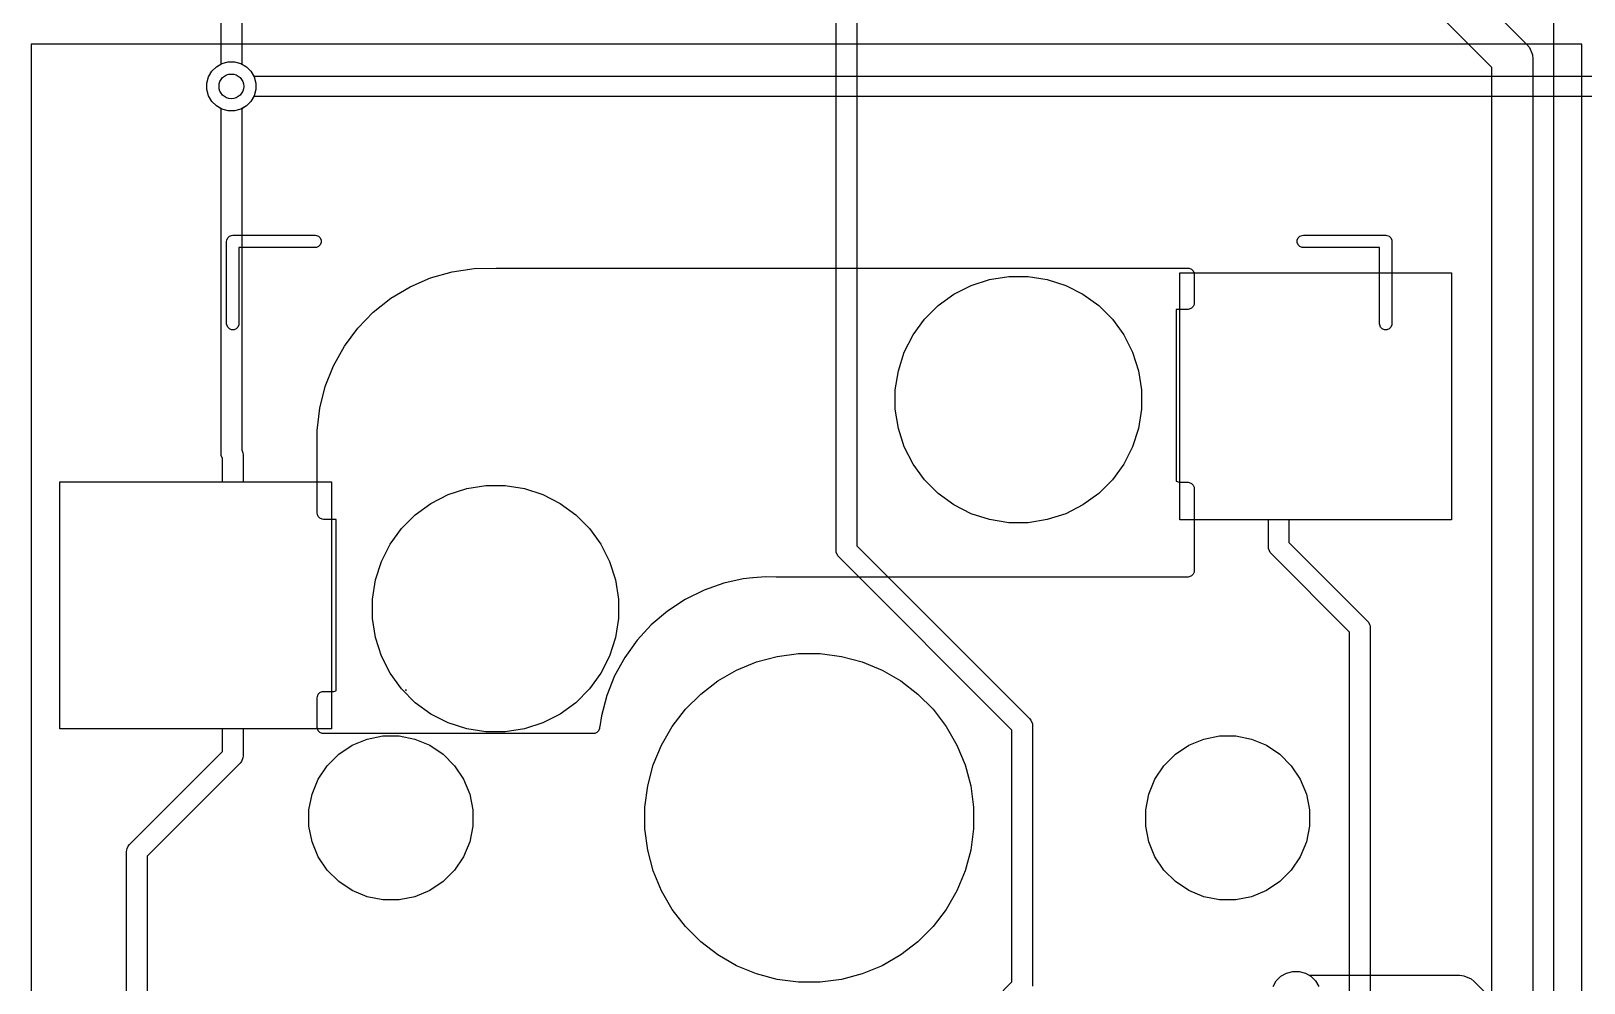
# Model space of a CAD drawing. Header units: millimetres. Extents: x 14 to 286, y -133 to -45.
# Drawn here: x 23.82 to 42.68, y -78.16 to -66.61 of the extents above; entities that cross this region are included whole.
import ezdxf

# ---------------------------------------------------------------- set-up
doc = ezdxf.new("R2010")
doc.units = ezdxf.units.MM
for name, color, linetype, true_color in [('B.Cu', 153, 'CONTINUOUS', 0x4d7fc4), ('B.Mask', 4, 'CONTINUOUS', 0x02ffee), ('B.Paste', 132, 'CONTINUOUS', 0x00c2c2), ('B.Silkscreen', 31, 'CONTINUOUS', 0xe8b2a7), ('F.Cu', 13, 'CONTINUOUS', 0xc83434), ('F.Mask', 201, 'CONTINUOUS', 0xd864ff), ('F.Silkscreen', 41, 'CONTINUOUS', 0xf2eda1), ('User.Drawings', 9, 'CONTINUOUS', 0xc2c2c2)]:
    doc.layers.add(name, color=color, linetype=linetype, true_color=true_color)

msp = doc.modelspace()

# ---------------------------------------------------------------- linework, layer by layer
at = {"layer": 'B.Cu', "linetype": 'CONTINUOUS'}
for p, q in [((26.1275, -67.005222), (26.1275, -56.085)), ((26.3775, -56.085), (26.3775, -67.005222)), ((42.3098, -85.262046), (42.3098, -64.342)), ((33.596, -72.9058), (33.596, -65.6987)), ((33.846, -65.750476), (33.846, -72.854023)), ((41.341124, -66.12297), (41.984877, -66.766724)), ((41.5581, -67.047053), (40.98757, -66.476524)), ((41.984877, -66.766724), (42.015968, -66.804608)), ((42.015968, -66.804608), (42.053297, -66.894728)), ((42.053297, -66.894728), (42.053297, -66.894737)), ((42.053297, -66.894737), (42.0581, -66.9435)), ((25.975336, -67.161695), (26.014494, -67.093872)), ((26.014494, -67.093872), (26.069872, -67.038494)), ((26.069872, -67.038494), (26.1275, -67.005222)), ((26.3775, -67.005222), (26.435128, -67.038494)), ((26.435128, -67.038494), (26.490506, -67.093872)), ((26.490506, -67.093872), (26.529664, -67.161695)), ((41.5581, -78.797046), (41.5581, -67.047053)), ((42.0581, -66.9435), (42.0581, -78.797046)), ((25.955067, -67.237342), (25.975336, -67.161695)), ((25.955067, -67.315658), (25.955067, -67.237342)), ((25.975336, -67.391305), (25.955067, -67.315658)), ((26.529664, -67.161695), (26.549933, -67.237342)), ((26.549933, -67.315658), (26.529664, -67.391305)), ((26.549933, -67.237342), (26.549933, -67.315658)), ((26.014494, -67.459128), (25.975336, -67.391305)), ((26.069872, -67.514506), (26.014494, -67.459128)), ((26.490506, -67.459128), (26.435128, -67.514506)), ((26.529664, -67.391305), (26.490506, -67.459128)), ((26.1275, -67.547777), (26.069872, -67.514506)), ((26.1275, -71.7345), (26.1275, -67.547777)), ((26.435128, -67.514506), (26.3775, -67.547777)), ((26.3775, -67.547777), (26.3775, -71.691163)), ((37.77, -72.5387), (37.77, -69.5387)), ((37.77, -69.5387), (41.07, -69.5387)), ((41.07, -69.5387), (41.07, -72.5387)), ((26.129902, -71.758886), (26.1275, -71.7345)), ((26.145, -71.795336), (26.129902, -71.758886)), ((26.145, -72.0787), (26.145, -71.795336)), ((26.3775, -71.691163), (26.392587, -71.727588)), ((26.392587, -71.727588), (26.392598, -71.727614)), ((26.392598, -71.727614), (26.395, -71.752)), ((26.395, -71.752), (26.395, -72.0787)), ((24.17, -75.0787), (24.17, -72.0787)), ((24.17, -72.0787), (26.145, -72.0787)), ((26.395, -72.0787), (27.47, -72.0787)), ((27.47, -72.0787), (27.47, -75.0787)), ((38.845, -72.5387), (37.77, -72.5387)), ((38.845, -72.8654), (38.845, -72.5387)), ((41.07, -72.5387), (39.095, -72.5387)), ((39.095, -72.5387), (39.095, -72.813624)), ((33.598402, -72.930186), (33.596, -72.9058)), ((33.617066, -72.975246), (33.598402, -72.930186)), ((33.617071, -72.975251), (33.617066, -72.975246)), ((33.632612, -72.994188), (33.617071, -72.975251)), ((33.846, -72.854023), (35.944789, -74.952812)), ((38.847402, -72.889786), (38.845, -72.8654)), ((38.847402, -72.889787), (38.847402, -72.889786)), ((38.849233, -72.894206), (38.847402, -72.889787)), ((38.866066, -72.934846), (38.849233, -72.894206)), ((38.866071, -72.934851), (38.866066, -72.934846)), ((38.881612, -72.953788), (38.866071, -72.934851)), ((39.8316, -73.903776), (38.881612, -72.953788)), ((39.095, -72.813624), (40.044988, -73.763612)), ((35.7314, -75.092976), (33.632612, -72.994188)), ((39.8316, -79.213723), (39.8316, -73.903776)), ((40.044988, -73.763612), (40.060528, -73.782548)), ((40.060528, -73.782548), (40.060534, -73.782554)), ((40.060534, -73.782554), (40.072069, -73.810402)), ((40.072069, -73.810402), (40.075695, -73.819158)), ((40.075695, -73.819158), (40.079198, -73.827614)), ((40.079198, -73.827614), (40.0816, -73.852)), ((40.0816, -73.852), (40.0816, -79.2655)), ((35.944789, -74.952812), (35.960334, -74.971754)), ((35.960334, -74.971754), (35.978998, -75.016814)), ((35.978998, -75.016814), (35.9814, -75.0412)), ((35.9814, -75.0412), (35.9814, -78.2019)), ((26.145, -75.0787), (24.17, -75.0787)), ((26.145, -75.353623), (26.145, -75.0787)), ((27.47, -75.0787), (26.395, -75.0787)), ((26.395, -75.0787), (26.395, -75.4054)), ((35.7314, -78.150123), (35.7314, -75.092976)), ((25.015912, -76.482712), (26.145, -75.353623)), ((26.395, -75.4054), (26.392598, -75.429786)), ((26.358389, -75.493788), (25.2293, -76.622876)), ((26.373934, -75.474846), (26.358389, -75.493788)), ((26.392598, -75.429787), (26.373934, -75.474846)), ((26.392598, -75.429786), (26.392598, -75.429787)), ((24.9793, -76.5711), (24.981702, -76.546714)), ((24.981702, -76.546714), (24.982343, -76.545167)), ((24.982343, -76.545167), (24.988473, -76.530366)), ((24.988473, -76.530366), (25.000366, -76.501654)), ((25.000366, -76.501654), (25.000371, -76.501648)), ((25.000371, -76.501648), (25.015912, -76.482712)), ((24.9793, -85.303122), (24.9793, -76.5711)), ((25.2293, -76.622876), (25.2293, -85.303122)), ((38.996772, -78.081494), (39.064595, -78.042336)), ((39.064595, -78.042336), (39.140242, -78.022067)), ((39.140242, -78.022067), (39.218558, -78.022067)), ((39.218558, -78.022067), (39.294205, -78.042336)), ((39.294205, -78.042336), (39.362028, -78.081494)), ((35.536034, -78.345489), (35.7314, -78.150123)), ((38.902236, -78.204695), (38.941394, -78.136872)), ((38.941394, -78.136872), (38.996772, -78.081494)), ((39.362028, -78.081494), (39.417406, -78.136872)), ((39.417406, -78.136872), (39.456564, -78.204695))]:
    msp.add_line(p, q, dxfattribs=at)
at = {"layer": 'B.Cu'}
msp.add_circle((26.2525, -67.2765), 0.15, dxfattribs=at)
at = {"layer": 'B.Mask', "linetype": 'CONTINUOUS'}
for p, q in [((37.77, -72.5387), (37.77, -69.5387)), ((37.77, -69.5387), (41.07, -69.5387)), ((41.07, -69.5387), (41.07, -72.5387)), ((35.026252, -69.79974), (35.235975, -69.692881)), ((35.235975, -69.692881), (35.459832, -69.620145)), ((35.459832, -69.620145), (35.692311, -69.583324)), ((35.692311, -69.583324), (35.927689, -69.583324)), ((35.927689, -69.583324), (36.160168, -69.620145)), ((36.160168, -69.620145), (36.384025, -69.692881)), ((36.384025, -69.692881), (36.593748, -69.79974)), ((34.669391, -70.104528), (34.835828, -69.938091)), ((34.835828, -69.938091), (35.026252, -69.79974)), ((36.593748, -69.79974), (36.784172, -69.938091)), ((36.784172, -69.938091), (36.950609, -70.104528)), ((34.53104, -70.294952), (34.669391, -70.104528)), ((36.950609, -70.104528), (37.08896, -70.294952)), ((34.424181, -70.504675), (34.53104, -70.294952)), ((37.08896, -70.294952), (37.195819, -70.504675)), ((34.351445, -70.728532), (34.424181, -70.504675)), ((37.195819, -70.504675), (37.268555, -70.728532)), ((34.314624, -70.961011), (34.351445, -70.728532)), ((37.268555, -70.728532), (37.305376, -70.961011)), ((34.314624, -71.196389), (34.314624, -70.961011)), ((37.305376, -70.961011), (37.305376, -71.196389)), ((34.351445, -71.428868), (34.314624, -71.196389)), ((37.305376, -71.196389), (37.268555, -71.428868)), ((34.424181, -71.652725), (34.351445, -71.428868)), ((37.268555, -71.428868), (37.195819, -71.652725)), ((34.53104, -71.862448), (34.424181, -71.652725)), ((37.195819, -71.652725), (37.08896, -71.862448)), ((34.669391, -72.052872), (34.53104, -71.862448)), ((37.08896, -71.862448), (36.950609, -72.052872)), ((24.17, -75.0787), (24.17, -72.0787)), ((24.17, -72.0787), (27.47, -72.0787)), ((27.47, -72.0787), (27.47, -75.0787)), ((28.885975, -72.232881), (29.109832, -72.160145)), ((29.109832, -72.160145), (29.342311, -72.123324)), ((29.342311, -72.123324), (29.577689, -72.123324)), ((29.577689, -72.123324), (29.810168, -72.160145)), ((29.810168, -72.160145), (30.034025, -72.232881)), ((34.835828, -72.219309), (34.669391, -72.052872)), ((35.026252, -72.35766), (34.835828, -72.219309)), ((36.784172, -72.219309), (36.593748, -72.35766)), ((36.950609, -72.052872), (36.784172, -72.219309)), ((28.485828, -72.478091), (28.676252, -72.33974)), ((28.676252, -72.33974), (28.885975, -72.232881)), ((30.034025, -72.232881), (30.243748, -72.33974)), ((30.243748, -72.33974), (30.434172, -72.478091)), ((35.235975, -72.464519), (35.026252, -72.35766)), ((36.593748, -72.35766), (36.384025, -72.464519)), ((28.319391, -72.644528), (28.485828, -72.478091)), ((30.434172, -72.478091), (30.600609, -72.644528)), ((35.459832, -72.537255), (35.235975, -72.464519)), ((35.692311, -72.574076), (35.459832, -72.537255)), ((35.927689, -72.574076), (35.692311, -72.574076)), ((36.160168, -72.537255), (35.927689, -72.574076)), ((36.384025, -72.464519), (36.160168, -72.537255)), ((41.07, -72.5387), (37.77, -72.5387)), ((28.18104, -72.834952), (28.319391, -72.644528)), ((30.600609, -72.644528), (30.73896, -72.834952)), ((28.074181, -73.044675), (28.18104, -72.834952)), ((30.73896, -72.834952), (30.845819, -73.044675)), ((28.001445, -73.268532), (28.074181, -73.044675)), ((30.845819, -73.044675), (30.918555, -73.268532)), ((27.964624, -73.501011), (28.001445, -73.268532)), ((30.918555, -73.268532), (30.955376, -73.501011)), ((27.964624, -73.736389), (27.964624, -73.501011)), ((30.955376, -73.501011), (30.955376, -73.736389)), ((28.001445, -73.968868), (27.964624, -73.736389)), ((30.955376, -73.736389), (30.918555, -73.968868)), ((28.074181, -74.192725), (28.001445, -73.968868)), ((30.918555, -73.968868), (30.845819, -74.192725)), ((28.18104, -74.402448), (28.074181, -74.192725)), ((30.845819, -74.192725), (30.73896, -74.402448)), ((32.385423, -74.364955), (32.627121, -74.26484)), ((32.627121, -74.26484), (32.879819, -74.197129)), ((32.879819, -74.197129), (33.139194, -74.162982)), ((33.139194, -74.162982), (33.400806, -74.162982)), ((33.400806, -74.162982), (33.660181, -74.197129)), ((33.660181, -74.197129), (33.912879, -74.26484)), ((33.912879, -74.26484), (34.154577, -74.364955)), ((28.319391, -74.592872), (28.18104, -74.402448)), ((30.73896, -74.402448), (30.600609, -74.592872)), ((32.15886, -74.495761), (32.385423, -74.364955)), ((34.154577, -74.364955), (34.38114, -74.495761)), ((28.485828, -74.759309), (28.319391, -74.592872)), ((30.600609, -74.592872), (30.434172, -74.759309)), ((31.76632, -74.840008), (31.951308, -74.65502)), ((31.951308, -74.65502), (32.15886, -74.495761)), ((34.38114, -74.495761), (34.588692, -74.65502)), ((34.588692, -74.65502), (34.77368, -74.840008)), ((28.676252, -74.89766), (28.485828, -74.759309)), ((30.434172, -74.759309), (30.243748, -74.89766)), ((31.607061, -75.04756), (31.76632, -74.840008)), ((34.77368, -74.840008), (34.932939, -75.04756)), ((28.885975, -75.004519), (28.676252, -74.89766)), ((29.109832, -75.077255), (28.885975, -75.004519)), ((30.034025, -75.004519), (29.810168, -75.077255)), ((30.243748, -74.89766), (30.034025, -75.004519)), ((31.476255, -75.274123), (31.607061, -75.04756)), ((34.932939, -75.04756), (35.063745, -75.274123)), ((27.47, -75.0787), (24.17, -75.0787)), ((27.718603, -75.276779), (27.899715, -75.20176)), ((27.899715, -75.20176), (28.091983, -75.163515)), ((28.091983, -75.163515), (28.288017, -75.163515)), ((28.288017, -75.163515), (28.480285, -75.20176)), ((28.480285, -75.20176), (28.661397, -75.276779)), ((29.342311, -75.114076), (29.109832, -75.077255)), ((29.577689, -75.114076), (29.342311, -75.114076)), ((29.810168, -75.077255), (29.577689, -75.114076)), ((37.878603, -75.276779), (38.059715, -75.20176)), ((38.059715, -75.20176), (38.251983, -75.163515)), ((38.251983, -75.163515), (38.448017, -75.163515)), ((38.448017, -75.163515), (38.640285, -75.20176)), ((38.640285, -75.20176), (38.821397, -75.276779)), ((27.41699, -75.524307), (27.555607, -75.38569)), ((27.555607, -75.38569), (27.718603, -75.276779)), ((28.661397, -75.276779), (28.824393, -75.38569)), ((28.824393, -75.38569), (28.96301, -75.524307)), ((31.37614, -75.515821), (31.476255, -75.274123)), ((35.063745, -75.274123), (35.16386, -75.515821)), ((37.57699, -75.524307), (37.715607, -75.38569)), ((37.715607, -75.38569), (37.878603, -75.276779)), ((38.821397, -75.276779), (38.984393, -75.38569)), ((38.984393, -75.38569), (39.12301, -75.524307)), ((27.308079, -75.687303), (27.41699, -75.524307)), ((28.96301, -75.524307), (29.071921, -75.687303)), ((31.308429, -75.768519), (31.37614, -75.515821)), ((35.16386, -75.515821), (35.231571, -75.768519)), ((37.468079, -75.687303), (37.57699, -75.524307)), ((39.12301, -75.524307), (39.231921, -75.687303)), ((27.23306, -75.868415), (27.308079, -75.687303)), ((29.071921, -75.687303), (29.14694, -75.868415)), ((31.274282, -76.027894), (31.308429, -75.768519)), ((35.231571, -75.768519), (35.265718, -76.027894)), ((37.39306, -75.868415), (37.468079, -75.687303)), ((39.231921, -75.687303), (39.30694, -75.868415)), ((27.194815, -76.060683), (27.23306, -75.868415)), ((29.14694, -75.868415), (29.185185, -76.060683)), ((37.354815, -76.060683), (37.39306, -75.868415)), ((39.30694, -75.868415), (39.345185, -76.060683)), ((27.194815, -76.256717), (27.194815, -76.060683)), ((29.185185, -76.060683), (29.185185, -76.256717)), ((31.274282, -76.289506), (31.274282, -76.027894)), ((35.265718, -76.027894), (35.265718, -76.289506)), ((37.354815, -76.256717), (37.354815, -76.060683)), ((39.345185, -76.060683), (39.345185, -76.256717)), ((27.23306, -76.448985), (27.194815, -76.256717)), ((29.185185, -76.256717), (29.14694, -76.448985)), ((31.308429, -76.548881), (31.274282, -76.289506)), ((35.265718, -76.289506), (35.231571, -76.548881)), ((37.39306, -76.448985), (37.354815, -76.256717)), ((39.345185, -76.256717), (39.30694, -76.448985)), ((27.308079, -76.630097), (27.23306, -76.448985)), ((29.14694, -76.448985), (29.071921, -76.630097)), ((31.37614, -76.801579), (31.308429, -76.548881)), ((35.231571, -76.548881), (35.16386, -76.801579)), ((37.468079, -76.630097), (37.39306, -76.448985)), ((39.30694, -76.448985), (39.231921, -76.630097)), ((27.41699, -76.793093), (27.308079, -76.630097)), ((29.071921, -76.630097), (28.96301, -76.793093)), ((37.57699, -76.793093), (37.468079, -76.630097)), ((39.231921, -76.630097), (39.12301, -76.793093)), ((27.555607, -76.93171), (27.41699, -76.793093)), ((27.718603, -77.040621), (27.555607, -76.93171)), ((28.824393, -76.93171), (28.661397, -77.040621)), ((28.96301, -76.793093), (28.824393, -76.93171)), ((31.476255, -77.043277), (31.37614, -76.801579)), ((35.16386, -76.801579), (35.063745, -77.043277)), ((37.715607, -76.93171), (37.57699, -76.793093)), ((37.878603, -77.040621), (37.715607, -76.93171)), ((38.984393, -76.93171), (38.821397, -77.040621)), ((39.12301, -76.793093), (38.984393, -76.93171)), ((27.899715, -77.11564), (27.718603, -77.040621)), ((28.091983, -77.153885), (27.899715, -77.11564)), ((28.480285, -77.11564), (28.288017, -77.153885)), ((28.661397, -77.040621), (28.480285, -77.11564)), ((31.607061, -77.26984), (31.476255, -77.043277)), ((35.063745, -77.043277), (34.932939, -77.26984)), ((38.059715, -77.11564), (37.878603, -77.040621)), ((38.251983, -77.153885), (38.059715, -77.11564)), ((38.640285, -77.11564), (38.448017, -77.153885)), ((38.821397, -77.040621), (38.640285, -77.11564)), ((28.288017, -77.153885), (28.091983, -77.153885)), ((31.76632, -77.477392), (31.607061, -77.26984)), ((34.932939, -77.26984), (34.77368, -77.477392)), ((38.448017, -77.153885), (38.251983, -77.153885)), ((31.951308, -77.66238), (31.76632, -77.477392)), ((34.77368, -77.477392), (34.588692, -77.66238)), ((32.15886, -77.821639), (31.951308, -77.66238)), ((34.588692, -77.66238), (34.38114, -77.821639)), ((32.385423, -77.952445), (32.15886, -77.821639)), ((34.38114, -77.821639), (34.154577, -77.952445)), ((32.627121, -78.05256), (32.385423, -77.952445)), ((32.879819, -78.120271), (32.627121, -78.05256)), ((33.912879, -78.05256), (33.660181, -78.120271)), ((34.154577, -77.952445), (33.912879, -78.05256)), ((33.139194, -78.154418), (32.879819, -78.120271)), ((33.400806, -78.154418), (33.139194, -78.154418)), ((33.660181, -78.120271), (33.400806, -78.154418))]:
    msp.add_line(p, q, dxfattribs=at)
at = {"layer": 'B.Paste', "linetype": 'CONTINUOUS'}
for p, q in [((37.77, -72.5387), (37.77, -69.5387)), ((37.77, -69.5387), (41.07, -69.5387)), ((41.07, -69.5387), (41.07, -72.5387)), ((24.17, -75.0787), (24.17, -72.0787)), ((24.17, -72.0787), (27.47, -72.0787)), ((27.47, -72.0787), (27.47, -75.0787)), ((41.07, -72.5387), (37.77, -72.5387)), ((27.47, -75.0787), (24.17, -75.0787))]:
    msp.add_line(p, q, dxfattribs=at)
at = {"layer": 'B.Silkscreen', "linetype": 'CONTINUOUS'}
for p, q in [((28.671815, -69.602035), (28.933184, -69.527643)), ((28.933184, -69.527643), (29.202027, -69.488003)), ((29.202027, -69.488003), (29.468167, -69.48388)), ((29.468167, -69.48388), (29.469999, -69.4837)), ((29.469999, -69.4837), (37.87, -69.4837)), ((37.87, -69.4837), (37.884632, -69.485141)), ((37.884632, -69.485141), (37.911668, -69.49634)), ((37.911668, -69.49634), (37.93236, -69.517032)), ((37.93236, -69.517032), (37.943559, -69.544068)), ((37.943559, -69.544068), (37.945, -69.5587)), ((37.945, -69.5587), (37.945, -69.9087)), ((28.189183, -69.84941), (28.422392, -69.709906)), ((28.422392, -69.709906), (28.671815, -69.602035)), ((27.976177, -70.018161), (28.189183, -69.84941)), ((37.93236, -69.950368), (37.911668, -69.97106)), ((37.943559, -69.923332), (37.93236, -69.950368)), ((37.945, -69.9087), (37.943559, -69.923332)), ((27.787021, -70.213271), (27.976177, -70.018161)), ((37.87, -69.9837), (37.725, -69.9837)), ((37.725, -69.9837), (37.725, -72.069162)), ((37.884632, -69.982259), (37.87, -69.9837)), ((37.911668, -69.97106), (37.884632, -69.982259)), ((27.62495, -70.431401), (27.787021, -70.213271)), ((27.492737, -70.66882), (27.62495, -70.431401)), ((27.392645, -70.921465), (27.492737, -70.66882)), ((27.326386, -71.185014), (27.392645, -70.921465)), ((27.295094, -71.454956), (27.326386, -71.185014)), ((27.295, -71.4587), (27.295295, -71.4557)), ((27.295, -72.4587), (27.295, -71.4587)), ((27.295295, -71.4557), (27.295094, -71.454956)), ((37.725, -72.069162), (37.760096, -72.0837)), ((37.760096, -72.0837), (37.87, -72.0837)), ((37.87, -72.0837), (37.884632, -72.085141)), ((37.884632, -72.085141), (37.911668, -72.09634)), ((37.911668, -72.09634), (37.93236, -72.117032)), ((37.93236, -72.117032), (37.943559, -72.144068)), ((37.943559, -72.144068), (37.945, -72.1587)), ((37.945, -72.1587), (37.945, -73.1587)), ((27.296441, -72.473332), (27.295, -72.4587)), ((27.30764, -72.500368), (27.296441, -72.473332)), ((27.328332, -72.52106), (27.30764, -72.500368)), ((27.355368, -72.532259), (27.328332, -72.52106)), ((27.37, -72.5337), (27.355368, -72.532259)), ((27.525, -72.5337), (27.37, -72.5337)), ((27.525, -74.613132), (27.525, -72.5337)), ((37.945, -73.1587), (37.943559, -73.173332)), ((32.233778, -73.307927), (31.991765, -73.392604)), ((32.465968, -73.257367), (32.233778, -73.307927)), ((32.584891, -73.245321), (32.465968, -73.257367)), ((32.589241, -73.243669), (32.584891, -73.245321)), ((32.739615, -73.229762), (32.589241, -73.243669)), ((32.867754, -73.233666), (32.739615, -73.229762)), ((32.868233, -73.233526), (32.867754, -73.233666)), ((32.87, -73.2337), (32.868233, -73.233526)), ((37.87, -73.2337), (32.87, -73.2337)), ((37.884632, -73.232259), (37.87, -73.2337)), ((37.911668, -73.22106), (37.884632, -73.232259)), ((37.93236, -73.200368), (37.911668, -73.22106)), ((37.943559, -73.173332), (37.93236, -73.200368)), ((31.761876, -73.506144), (31.547538, -73.646854)), ((31.991765, -73.392604), (31.761876, -73.506144)), ((31.547538, -73.646854), (31.351946, -73.812636)), ((31.351946, -73.812636), (31.178015, -74.001019)), ((31.178015, -74.001019), (31.028338, -74.209195)), ((31.028338, -74.209195), (30.905148, -74.434061)), ((30.905148, -74.434061), (30.81028, -74.672263)), ((27.296441, -74.684068), (27.30764, -74.657032)), ((27.30764, -74.657032), (27.328332, -74.63634)), ((27.328332, -74.63634), (27.355368, -74.625141)), ((27.355368, -74.625141), (27.37, -74.6237)), ((27.37, -74.6237), (27.496612, -74.6237)), ((27.496612, -74.6237), (27.521227, -74.613504)), ((27.521227, -74.613504), (27.525, -74.613132)), ((28.36706, -74.603548), (28.366723, -74.6087)), ((28.366723, -74.6087), (28.377172, -74.6087)), ((28.377172, -74.6087), (28.36706, -74.603548)), ((30.81028, -74.672263), (30.745149, -74.920251)), ((27.295, -74.6987), (27.296441, -74.684068)), ((27.295, -75.0587), (27.295, -74.6987)), ((30.728003, -75.047298), (30.723559, -75.056525)), ((30.745149, -74.920251), (30.728003, -75.047298)), ((27.296441, -75.073332), (27.295, -75.0587)), ((27.30764, -75.100368), (27.296441, -75.073332)), ((27.328332, -75.12106), (27.30764, -75.100368)), ((27.355368, -75.132259), (27.328332, -75.12106)), ((27.37, -75.1337), (27.355368, -75.132259)), ((30.65, -75.1337), (27.37, -75.1337)), ((30.664632, -75.132259), (30.65, -75.1337)), ((30.691668, -75.12106), (30.664632, -75.132259)), ((30.71236, -75.100368), (30.691668, -75.12106)), ((30.723559, -75.073332), (30.71236, -75.100368)), ((30.723559, -75.056525), (30.723559, -75.073332))]:
    msp.add_line(p, q, dxfattribs=at)
at = {"layer": 'F.Cu', "linetype": 'CONTINUOUS'}
for p, q in [((25.975336, -67.161695), (26.014494, -67.093872)), ((26.014494, -67.093872), (26.069872, -67.038494)), ((26.069872, -67.038494), (26.137695, -66.999336)), ((26.137695, -66.999336), (26.213342, -66.979067)), ((26.213342, -66.979067), (26.291658, -66.979067)), ((26.291658, -66.979067), (26.367305, -66.999336)), ((26.367305, -66.999336), (26.435128, -67.038494)), ((26.435128, -67.038494), (26.490506, -67.093872)), ((26.490506, -67.093872), (26.523778, -67.1515)), ((25.955067, -67.237342), (25.975336, -67.161695)), ((25.955067, -67.315658), (25.955067, -67.237342)), ((25.975336, -67.391305), (25.955067, -67.315658)), ((26.523778, -67.1515), (67.2512, -67.1515)), ((26.014494, -67.459128), (25.975336, -67.391305)), ((26.069872, -67.514506), (26.014494, -67.459128)), ((26.490506, -67.459128), (26.435128, -67.514506)), ((26.523778, -67.4015), (26.490506, -67.459128)), ((67.199424, -67.4015), (26.523778, -67.4015)), ((26.137695, -67.553664), (26.069872, -67.514506)), ((26.213342, -67.573933), (26.137695, -67.553664)), ((26.291658, -67.573933), (26.213342, -67.573933)), ((26.367305, -67.553664), (26.291658, -67.573933)), ((26.435128, -67.514506), (26.367305, -67.553664)), ((38.996772, -78.081494), (39.064595, -78.042336)), ((39.064595, -78.042336), (39.140242, -78.022067)), ((39.140242, -78.022067), (39.218558, -78.022067)), ((39.218558, -78.022067), (39.294205, -78.042336)), ((39.294205, -78.042336), (39.341254, -78.0695)), ((38.902236, -78.204695), (38.941394, -78.136872)), ((38.941394, -78.136872), (38.996772, -78.081494)), ((39.341254, -78.0695), (41.1687, -78.0695)), ((41.1687, -78.0695), (41.217473, -78.074304)), ((41.217473, -78.074304), (41.307593, -78.111633)), ((41.307593, -78.111633), (41.307597, -78.111637)), ((41.307597, -78.111637), (41.345477, -78.142723)), ((41.345477, -78.142723), (41.870429, -78.667675))]:
    msp.add_line(p, q, dxfattribs=at)
at = {"layer": 'F.Cu'}
msp.add_circle((26.2525, -67.2765), 0.15, dxfattribs=at)
at = {"layer": 'F.Mask', "linetype": 'CONTINUOUS'}
for p, q in [((35.026252, -69.79974), (35.235975, -69.692881)), ((35.235975, -69.692881), (35.459832, -69.620145)), ((35.459832, -69.620145), (35.692311, -69.583324)), ((35.692311, -69.583324), (35.927689, -69.583324)), ((35.927689, -69.583324), (36.160168, -69.620145)), ((36.160168, -69.620145), (36.384025, -69.692881)), ((36.384025, -69.692881), (36.593748, -69.79974)), ((34.669391, -70.104528), (34.835828, -69.938091)), ((34.835828, -69.938091), (35.026252, -69.79974)), ((36.593748, -69.79974), (36.784172, -69.938091)), ((36.784172, -69.938091), (36.950609, -70.104528)), ((34.53104, -70.294952), (34.669391, -70.104528)), ((36.950609, -70.104528), (37.08896, -70.294952)), ((34.424181, -70.504675), (34.53104, -70.294952)), ((37.08896, -70.294952), (37.195819, -70.504675)), ((34.351445, -70.728532), (34.424181, -70.504675)), ((37.195819, -70.504675), (37.268555, -70.728532)), ((34.314624, -70.961011), (34.351445, -70.728532)), ((37.268555, -70.728532), (37.305376, -70.961011)), ((34.314624, -71.196389), (34.314624, -70.961011)), ((37.305376, -70.961011), (37.305376, -71.196389)), ((34.351445, -71.428868), (34.314624, -71.196389)), ((37.305376, -71.196389), (37.268555, -71.428868)), ((34.424181, -71.652725), (34.351445, -71.428868)), ((37.268555, -71.428868), (37.195819, -71.652725)), ((34.53104, -71.862448), (34.424181, -71.652725)), ((37.195819, -71.652725), (37.08896, -71.862448)), ((34.669391, -72.052872), (34.53104, -71.862448)), ((37.08896, -71.862448), (36.950609, -72.052872)), ((28.885975, -72.232881), (29.109832, -72.160145)), ((29.109832, -72.160145), (29.342311, -72.123324)), ((29.342311, -72.123324), (29.577689, -72.123324)), ((29.577689, -72.123324), (29.810168, -72.160145)), ((29.810168, -72.160145), (30.034025, -72.232881)), ((34.835828, -72.219309), (34.669391, -72.052872)), ((35.026252, -72.35766), (34.835828, -72.219309)), ((36.784172, -72.219309), (36.593748, -72.35766)), ((36.950609, -72.052872), (36.784172, -72.219309)), ((28.485828, -72.478091), (28.676252, -72.33974)), ((28.676252, -72.33974), (28.885975, -72.232881)), ((30.034025, -72.232881), (30.243748, -72.33974)), ((30.243748, -72.33974), (30.434172, -72.478091)), ((35.235975, -72.464519), (35.026252, -72.35766)), ((36.593748, -72.35766), (36.384025, -72.464519)), ((28.319391, -72.644528), (28.485828, -72.478091)), ((30.434172, -72.478091), (30.600609, -72.644528)), ((35.459832, -72.537255), (35.235975, -72.464519)), ((35.692311, -72.574076), (35.459832, -72.537255)), ((35.927689, -72.574076), (35.692311, -72.574076)), ((36.160168, -72.537255), (35.927689, -72.574076)), ((36.384025, -72.464519), (36.160168, -72.537255)), ((28.18104, -72.834952), (28.319391, -72.644528)), ((30.600609, -72.644528), (30.73896, -72.834952)), ((28.074181, -73.044675), (28.18104, -72.834952)), ((30.73896, -72.834952), (30.845819, -73.044675)), ((28.001445, -73.268532), (28.074181, -73.044675)), ((30.845819, -73.044675), (30.918555, -73.268532)), ((27.964624, -73.501011), (28.001445, -73.268532)), ((30.918555, -73.268532), (30.955376, -73.501011)), ((27.964624, -73.736389), (27.964624, -73.501011)), ((30.955376, -73.501011), (30.955376, -73.736389)), ((28.001445, -73.968868), (27.964624, -73.736389)), ((30.955376, -73.736389), (30.918555, -73.968868)), ((28.074181, -74.192725), (28.001445, -73.968868)), ((30.918555, -73.968868), (30.845819, -74.192725)), ((28.18104, -74.402448), (28.074181, -74.192725)), ((30.845819, -74.192725), (30.73896, -74.402448)), ((32.385423, -74.364955), (32.627121, -74.26484)), ((32.627121, -74.26484), (32.879819, -74.197129)), ((32.879819, -74.197129), (33.139194, -74.162982)), ((33.139194, -74.162982), (33.400806, -74.162982)), ((33.400806, -74.162982), (33.660181, -74.197129)), ((33.660181, -74.197129), (33.912879, -74.26484)), ((33.912879, -74.26484), (34.154577, -74.364955)), ((28.319391, -74.592872), (28.18104, -74.402448)), ((30.73896, -74.402448), (30.600609, -74.592872)), ((32.15886, -74.495761), (32.385423, -74.364955)), ((34.154577, -74.364955), (34.38114, -74.495761)), ((28.485828, -74.759309), (28.319391, -74.592872)), ((30.600609, -74.592872), (30.434172, -74.759309)), ((31.76632, -74.840008), (31.951308, -74.65502)), ((31.951308, -74.65502), (32.15886, -74.495761)), ((34.38114, -74.495761), (34.588692, -74.65502)), ((34.588692, -74.65502), (34.77368, -74.840008)), ((28.676252, -74.89766), (28.485828, -74.759309)), ((30.434172, -74.759309), (30.243748, -74.89766)), ((31.607061, -75.04756), (31.76632, -74.840008)), ((34.77368, -74.840008), (34.932939, -75.04756)), ((28.885975, -75.004519), (28.676252, -74.89766)), ((29.109832, -75.077255), (28.885975, -75.004519)), ((30.034025, -75.004519), (29.810168, -75.077255)), ((30.243748, -74.89766), (30.034025, -75.004519)), ((31.476255, -75.274123), (31.607061, -75.04756)), ((34.932939, -75.04756), (35.063745, -75.274123)), ((27.718603, -75.276779), (27.899715, -75.20176)), ((27.899715, -75.20176), (28.091983, -75.163515)), ((28.091983, -75.163515), (28.288017, -75.163515)), ((28.288017, -75.163515), (28.480285, -75.20176)), ((28.480285, -75.20176), (28.661397, -75.276779)), ((29.342311, -75.114076), (29.109832, -75.077255)), ((29.577689, -75.114076), (29.342311, -75.114076)), ((29.810168, -75.077255), (29.577689, -75.114076)), ((37.878603, -75.276779), (38.059715, -75.20176)), ((38.059715, -75.20176), (38.251983, -75.163515)), ((38.251983, -75.163515), (38.448017, -75.163515)), ((38.448017, -75.163515), (38.640285, -75.20176)), ((38.640285, -75.20176), (38.821397, -75.276779)), ((27.41699, -75.524307), (27.555607, -75.38569)), ((27.555607, -75.38569), (27.718603, -75.276779)), ((28.661397, -75.276779), (28.824393, -75.38569)), ((28.824393, -75.38569), (28.96301, -75.524307)), ((31.37614, -75.515821), (31.476255, -75.274123)), ((35.063745, -75.274123), (35.16386, -75.515821)), ((37.57699, -75.524307), (37.715607, -75.38569)), ((37.715607, -75.38569), (37.878603, -75.276779)), ((38.821397, -75.276779), (38.984393, -75.38569)), ((38.984393, -75.38569), (39.12301, -75.524307)), ((27.308079, -75.687303), (27.41699, -75.524307)), ((28.96301, -75.524307), (29.071921, -75.687303)), ((31.308429, -75.768519), (31.37614, -75.515821)), ((35.16386, -75.515821), (35.231571, -75.768519)), ((37.468079, -75.687303), (37.57699, -75.524307)), ((39.12301, -75.524307), (39.231921, -75.687303)), ((27.23306, -75.868415), (27.308079, -75.687303)), ((29.071921, -75.687303), (29.14694, -75.868415)), ((31.274282, -76.027894), (31.308429, -75.768519)), ((35.231571, -75.768519), (35.265718, -76.027894)), ((37.39306, -75.868415), (37.468079, -75.687303)), ((39.231921, -75.687303), (39.30694, -75.868415)), ((27.194815, -76.060683), (27.23306, -75.868415)), ((29.14694, -75.868415), (29.185185, -76.060683)), ((37.354815, -76.060683), (37.39306, -75.868415)), ((39.30694, -75.868415), (39.345185, -76.060683)), ((27.194815, -76.256717), (27.194815, -76.060683)), ((29.185185, -76.060683), (29.185185, -76.256717)), ((31.274282, -76.289506), (31.274282, -76.027894)), ((35.265718, -76.027894), (35.265718, -76.289506)), ((37.354815, -76.256717), (37.354815, -76.060683)), ((39.345185, -76.060683), (39.345185, -76.256717)), ((27.23306, -76.448985), (27.194815, -76.256717)), ((29.185185, -76.256717), (29.14694, -76.448985)), ((31.308429, -76.548881), (31.274282, -76.289506)), ((35.265718, -76.289506), (35.231571, -76.548881)), ((37.39306, -76.448985), (37.354815, -76.256717)), ((39.345185, -76.256717), (39.30694, -76.448985)), ((27.308079, -76.630097), (27.23306, -76.448985)), ((29.14694, -76.448985), (29.071921, -76.630097)), ((31.37614, -76.801579), (31.308429, -76.548881)), ((35.231571, -76.548881), (35.16386, -76.801579)), ((37.468079, -76.630097), (37.39306, -76.448985)), ((39.30694, -76.448985), (39.231921, -76.630097)), ((27.41699, -76.793093), (27.308079, -76.630097)), ((29.071921, -76.630097), (28.96301, -76.793093)), ((37.57699, -76.793093), (37.468079, -76.630097)), ((39.231921, -76.630097), (39.12301, -76.793093)), ((27.555607, -76.93171), (27.41699, -76.793093)), ((27.718603, -77.040621), (27.555607, -76.93171)), ((28.824393, -76.93171), (28.661397, -77.040621)), ((28.96301, -76.793093), (28.824393, -76.93171)), ((31.476255, -77.043277), (31.37614, -76.801579)), ((35.16386, -76.801579), (35.063745, -77.043277)), ((37.715607, -76.93171), (37.57699, -76.793093)), ((37.878603, -77.040621), (37.715607, -76.93171)), ((38.984393, -76.93171), (38.821397, -77.040621)), ((39.12301, -76.793093), (38.984393, -76.93171)), ((27.899715, -77.11564), (27.718603, -77.040621)), ((28.091983, -77.153885), (27.899715, -77.11564)), ((28.480285, -77.11564), (28.288017, -77.153885)), ((28.661397, -77.040621), (28.480285, -77.11564)), ((31.607061, -77.26984), (31.476255, -77.043277)), ((35.063745, -77.043277), (34.932939, -77.26984)), ((38.059715, -77.11564), (37.878603, -77.040621)), ((38.251983, -77.153885), (38.059715, -77.11564)), ((38.640285, -77.11564), (38.448017, -77.153885)), ((38.821397, -77.040621), (38.640285, -77.11564)), ((28.288017, -77.153885), (28.091983, -77.153885)), ((31.76632, -77.477392), (31.607061, -77.26984)), ((34.932939, -77.26984), (34.77368, -77.477392)), ((38.448017, -77.153885), (38.251983, -77.153885)), ((31.951308, -77.66238), (31.76632, -77.477392)), ((34.77368, -77.477392), (34.588692, -77.66238)), ((32.15886, -77.821639), (31.951308, -77.66238)), ((34.588692, -77.66238), (34.38114, -77.821639)), ((32.385423, -77.952445), (32.15886, -77.821639)), ((34.38114, -77.821639), (34.154577, -77.952445)), ((32.627121, -78.05256), (32.385423, -77.952445)), ((32.879819, -78.120271), (32.627121, -78.05256)), ((33.912879, -78.05256), (33.660181, -78.120271)), ((34.154577, -77.952445), (33.912879, -78.05256)), ((33.139194, -78.154418), (32.879819, -78.120271)), ((33.400806, -78.154418), (33.139194, -78.154418)), ((33.660181, -78.120271), (33.400806, -78.154418))]:
    msp.add_line(p, q, dxfattribs=at)
at = {"layer": 'F.Silkscreen', "linetype": 'CONTINUOUS'}
for p, q in [((32.385423, -74.364955), (32.627121, -74.26484)), ((32.627121, -74.26484), (32.879819, -74.197129)), ((32.879819, -74.197129), (33.139194, -74.162982)), ((33.139194, -74.162982), (33.400806, -74.162982)), ((33.400806, -74.162982), (33.660181, -74.197129)), ((33.660181, -74.197129), (33.912879, -74.26484)), ((33.912879, -74.26484), (34.154577, -74.364955)), ((32.15886, -74.495761), (32.385423, -74.364955)), ((34.154577, -74.364955), (34.38114, -74.495761)), ((31.76632, -74.840008), (31.951308, -74.65502)), ((31.951308, -74.65502), (32.15886, -74.495761)), ((34.38114, -74.495761), (34.588692, -74.65502)), ((34.588692, -74.65502), (34.77368, -74.840008)), ((31.607061, -75.04756), (31.76632, -74.840008)), ((34.77368, -74.840008), (34.932939, -75.04756)), ((31.476255, -75.274123), (31.607061, -75.04756)), ((34.932939, -75.04756), (35.063745, -75.274123)), ((27.718603, -75.276779), (27.899715, -75.20176)), ((27.899715, -75.20176), (28.091983, -75.163515)), ((28.091983, -75.163515), (28.288017, -75.163515)), ((28.288017, -75.163515), (28.480285, -75.20176)), ((28.480285, -75.20176), (28.661397, -75.276779)), ((37.878603, -75.276779), (38.059715, -75.20176)), ((38.059715, -75.20176), (38.251983, -75.163515)), ((38.251983, -75.163515), (38.448017, -75.163515)), ((38.448017, -75.163515), (38.640285, -75.20176)), ((38.640285, -75.20176), (38.821397, -75.276779)), ((27.41699, -75.524307), (27.555607, -75.38569)), ((27.555607, -75.38569), (27.718603, -75.276779)), ((28.661397, -75.276779), (28.824393, -75.38569)), ((28.824393, -75.38569), (28.96301, -75.524307)), ((31.37614, -75.515821), (31.476255, -75.274123)), ((35.063745, -75.274123), (35.16386, -75.515821)), ((37.57699, -75.524307), (37.715607, -75.38569)), ((37.715607, -75.38569), (37.878603, -75.276779)), ((38.821397, -75.276779), (38.984393, -75.38569)), ((38.984393, -75.38569), (39.12301, -75.524307)), ((27.308079, -75.687303), (27.41699, -75.524307)), ((28.96301, -75.524307), (29.071921, -75.687303)), ((31.308429, -75.768519), (31.37614, -75.515821)), ((35.16386, -75.515821), (35.231571, -75.768519)), ((37.468079, -75.687303), (37.57699, -75.524307)), ((39.12301, -75.524307), (39.231921, -75.687303)), ((27.23306, -75.868415), (27.308079, -75.687303)), ((29.071921, -75.687303), (29.14694, -75.868415)), ((31.274282, -76.027894), (31.308429, -75.768519)), ((35.231571, -75.768519), (35.265718, -76.027894)), ((37.39306, -75.868415), (37.468079, -75.687303)), ((39.231921, -75.687303), (39.30694, -75.868415)), ((27.194815, -76.060683), (27.23306, -75.868415)), ((29.14694, -75.868415), (29.185185, -76.060683)), ((37.354815, -76.060683), (37.39306, -75.868415)), ((39.30694, -75.868415), (39.345185, -76.060683)), ((27.194815, -76.256717), (27.194815, -76.060683)), ((29.185185, -76.060683), (29.185185, -76.256717)), ((31.274282, -76.289506), (31.274282, -76.027894)), ((35.265718, -76.027894), (35.265718, -76.289506)), ((37.354815, -76.256717), (37.354815, -76.060683)), ((39.345185, -76.060683), (39.345185, -76.256717)), ((27.23306, -76.448985), (27.194815, -76.256717)), ((29.185185, -76.256717), (29.14694, -76.448985)), ((31.308429, -76.548881), (31.274282, -76.289506)), ((35.265718, -76.289506), (35.231571, -76.548881)), ((37.39306, -76.448985), (37.354815, -76.256717)), ((39.345185, -76.256717), (39.30694, -76.448985)), ((27.308079, -76.630097), (27.23306, -76.448985)), ((29.14694, -76.448985), (29.071921, -76.630097)), ((31.37614, -76.801579), (31.308429, -76.548881)), ((35.231571, -76.548881), (35.16386, -76.801579)), ((37.468079, -76.630097), (37.39306, -76.448985)), ((39.30694, -76.448985), (39.231921, -76.630097)), ((27.41699, -76.793093), (27.308079, -76.630097)), ((29.071921, -76.630097), (28.96301, -76.793093)), ((37.57699, -76.793093), (37.468079, -76.630097)), ((39.231921, -76.630097), (39.12301, -76.793093)), ((27.555607, -76.93171), (27.41699, -76.793093)), ((27.718603, -77.040621), (27.555607, -76.93171)), ((28.824393, -76.93171), (28.661397, -77.040621)), ((28.96301, -76.793093), (28.824393, -76.93171)), ((31.476255, -77.043277), (31.37614, -76.801579)), ((35.16386, -76.801579), (35.063745, -77.043277)), ((37.715607, -76.93171), (37.57699, -76.793093)), ((37.878603, -77.040621), (37.715607, -76.93171)), ((38.984393, -76.93171), (38.821397, -77.040621)), ((39.12301, -76.793093), (38.984393, -76.93171)), ((27.899715, -77.11564), (27.718603, -77.040621)), ((28.091983, -77.153885), (27.899715, -77.11564)), ((28.480285, -77.11564), (28.288017, -77.153885)), ((28.661397, -77.040621), (28.480285, -77.11564)), ((31.607061, -77.26984), (31.476255, -77.043277)), ((35.063745, -77.043277), (34.932939, -77.26984)), ((38.059715, -77.11564), (37.878603, -77.040621)), ((38.251983, -77.153885), (38.059715, -77.11564)), ((38.640285, -77.11564), (38.448017, -77.153885)), ((38.821397, -77.040621), (38.640285, -77.11564)), ((28.288017, -77.153885), (28.091983, -77.153885)), ((31.76632, -77.477392), (31.607061, -77.26984)), ((34.932939, -77.26984), (34.77368, -77.477392)), ((38.448017, -77.153885), (38.251983, -77.153885)), ((31.951308, -77.66238), (31.76632, -77.477392)), ((34.77368, -77.477392), (34.588692, -77.66238)), ((32.15886, -77.821639), (31.951308, -77.66238)), ((34.588692, -77.66238), (34.38114, -77.821639)), ((32.385423, -77.952445), (32.15886, -77.821639)), ((34.38114, -77.821639), (34.154577, -77.952445)), ((32.627121, -78.05256), (32.385423, -77.952445)), ((32.879819, -78.120271), (32.627121, -78.05256)), ((33.912879, -78.05256), (33.660181, -78.120271)), ((34.154577, -77.952445), (33.912879, -78.05256)), ((33.139194, -78.154418), (32.879819, -78.120271)), ((33.400806, -78.154418), (33.139194, -78.154418)), ((33.660181, -78.120271), (33.400806, -78.154418))]:
    msp.add_line(p, q, dxfattribs=at)
at = {"layer": 'User.Drawings', "linetype": 'CONTINUOUS'}
for p, q in [((23.82, -66.765), (23.82, -85.530009)), ((42.6525, -66.765), (23.82, -66.765)), ((42.6525, -85.530009), (42.6525, -66.765)), ((26.195, -69.1587), (26.196441, -69.144068)), ((26.195, -70.1587), (26.195, -69.1587)), ((26.196441, -69.144068), (26.20764, -69.117032)), ((26.20764, -69.117032), (26.228332, -69.09634)), ((26.228332, -69.09634), (26.255368, -69.085141)), ((26.255368, -69.085141), (26.27, -69.0837)), ((26.27, -69.0837), (27.27, -69.0837)), ((27.27, -69.0837), (27.284632, -69.085141)), ((27.284632, -69.085141), (27.311668, -69.09634)), ((27.311668, -69.09634), (27.33236, -69.117032)), ((27.33236, -69.200368), (27.311668, -69.22106)), ((27.33236, -69.117032), (27.343559, -69.144068)), ((27.343559, -69.173332), (27.33236, -69.200368)), ((27.343559, -69.144068), (27.343559, -69.173332)), ((39.196441, -69.144068), (39.20764, -69.117032)), ((39.196441, -69.173332), (39.196441, -69.144068)), ((39.20764, -69.200368), (39.196441, -69.173332)), ((39.20764, -69.117032), (39.228332, -69.09634)), ((39.228332, -69.22106), (39.20764, -69.200368)), ((39.228332, -69.09634), (39.255368, -69.085141)), ((39.255368, -69.085141), (39.27, -69.0837)), ((39.27, -69.0837), (40.27, -69.0837)), ((40.27, -69.0837), (40.284632, -69.085141)), ((40.284632, -69.085141), (40.311668, -69.09634)), ((40.311668, -69.09634), (40.33236, -69.117032)), ((40.33236, -69.117032), (40.343559, -69.144068)), ((40.343559, -69.144068), (40.345, -69.1587)), ((40.345, -69.1587), (40.345, -70.1587)), ((27.27, -69.2337), (26.345, -69.2337)), ((26.345, -69.2337), (26.345, -70.1587)), ((27.284632, -69.232259), (27.27, -69.2337)), ((27.311668, -69.22106), (27.284632, -69.232259)), ((39.255368, -69.232259), (39.228332, -69.22106)), ((39.27, -69.2337), (39.255368, -69.232259)), ((40.195, -69.2337), (39.27, -69.2337)), ((40.195, -70.1587), (40.195, -69.2337)), ((26.196441, -70.173332), (26.195, -70.1587)), ((26.20764, -70.200368), (26.196441, -70.173332)), ((26.228332, -70.22106), (26.20764, -70.200368)), ((26.255368, -70.232259), (26.228332, -70.22106)), ((26.284632, -70.232259), (26.255368, -70.232259)), ((26.311668, -70.22106), (26.284632, -70.232259)), ((26.33236, -70.200368), (26.311668, -70.22106)), ((26.343559, -70.173332), (26.33236, -70.200368)), ((26.345, -70.1587), (26.343559, -70.173332)), ((40.196441, -70.173332), (40.195, -70.1587)), ((40.20764, -70.200368), (40.196441, -70.173332)), ((40.228332, -70.22106), (40.20764, -70.200368)), ((40.255368, -70.232259), (40.228332, -70.22106)), ((40.284632, -70.232259), (40.255368, -70.232259)), ((40.311668, -70.22106), (40.284632, -70.232259)), ((40.33236, -70.200368), (40.311668, -70.22106)), ((40.343559, -70.173332), (40.33236, -70.200368)), ((40.345, -70.1587), (40.343559, -70.173332))]:
    msp.add_line(p, q, dxfattribs=at)

doc.saveas('drawing.dxf')
